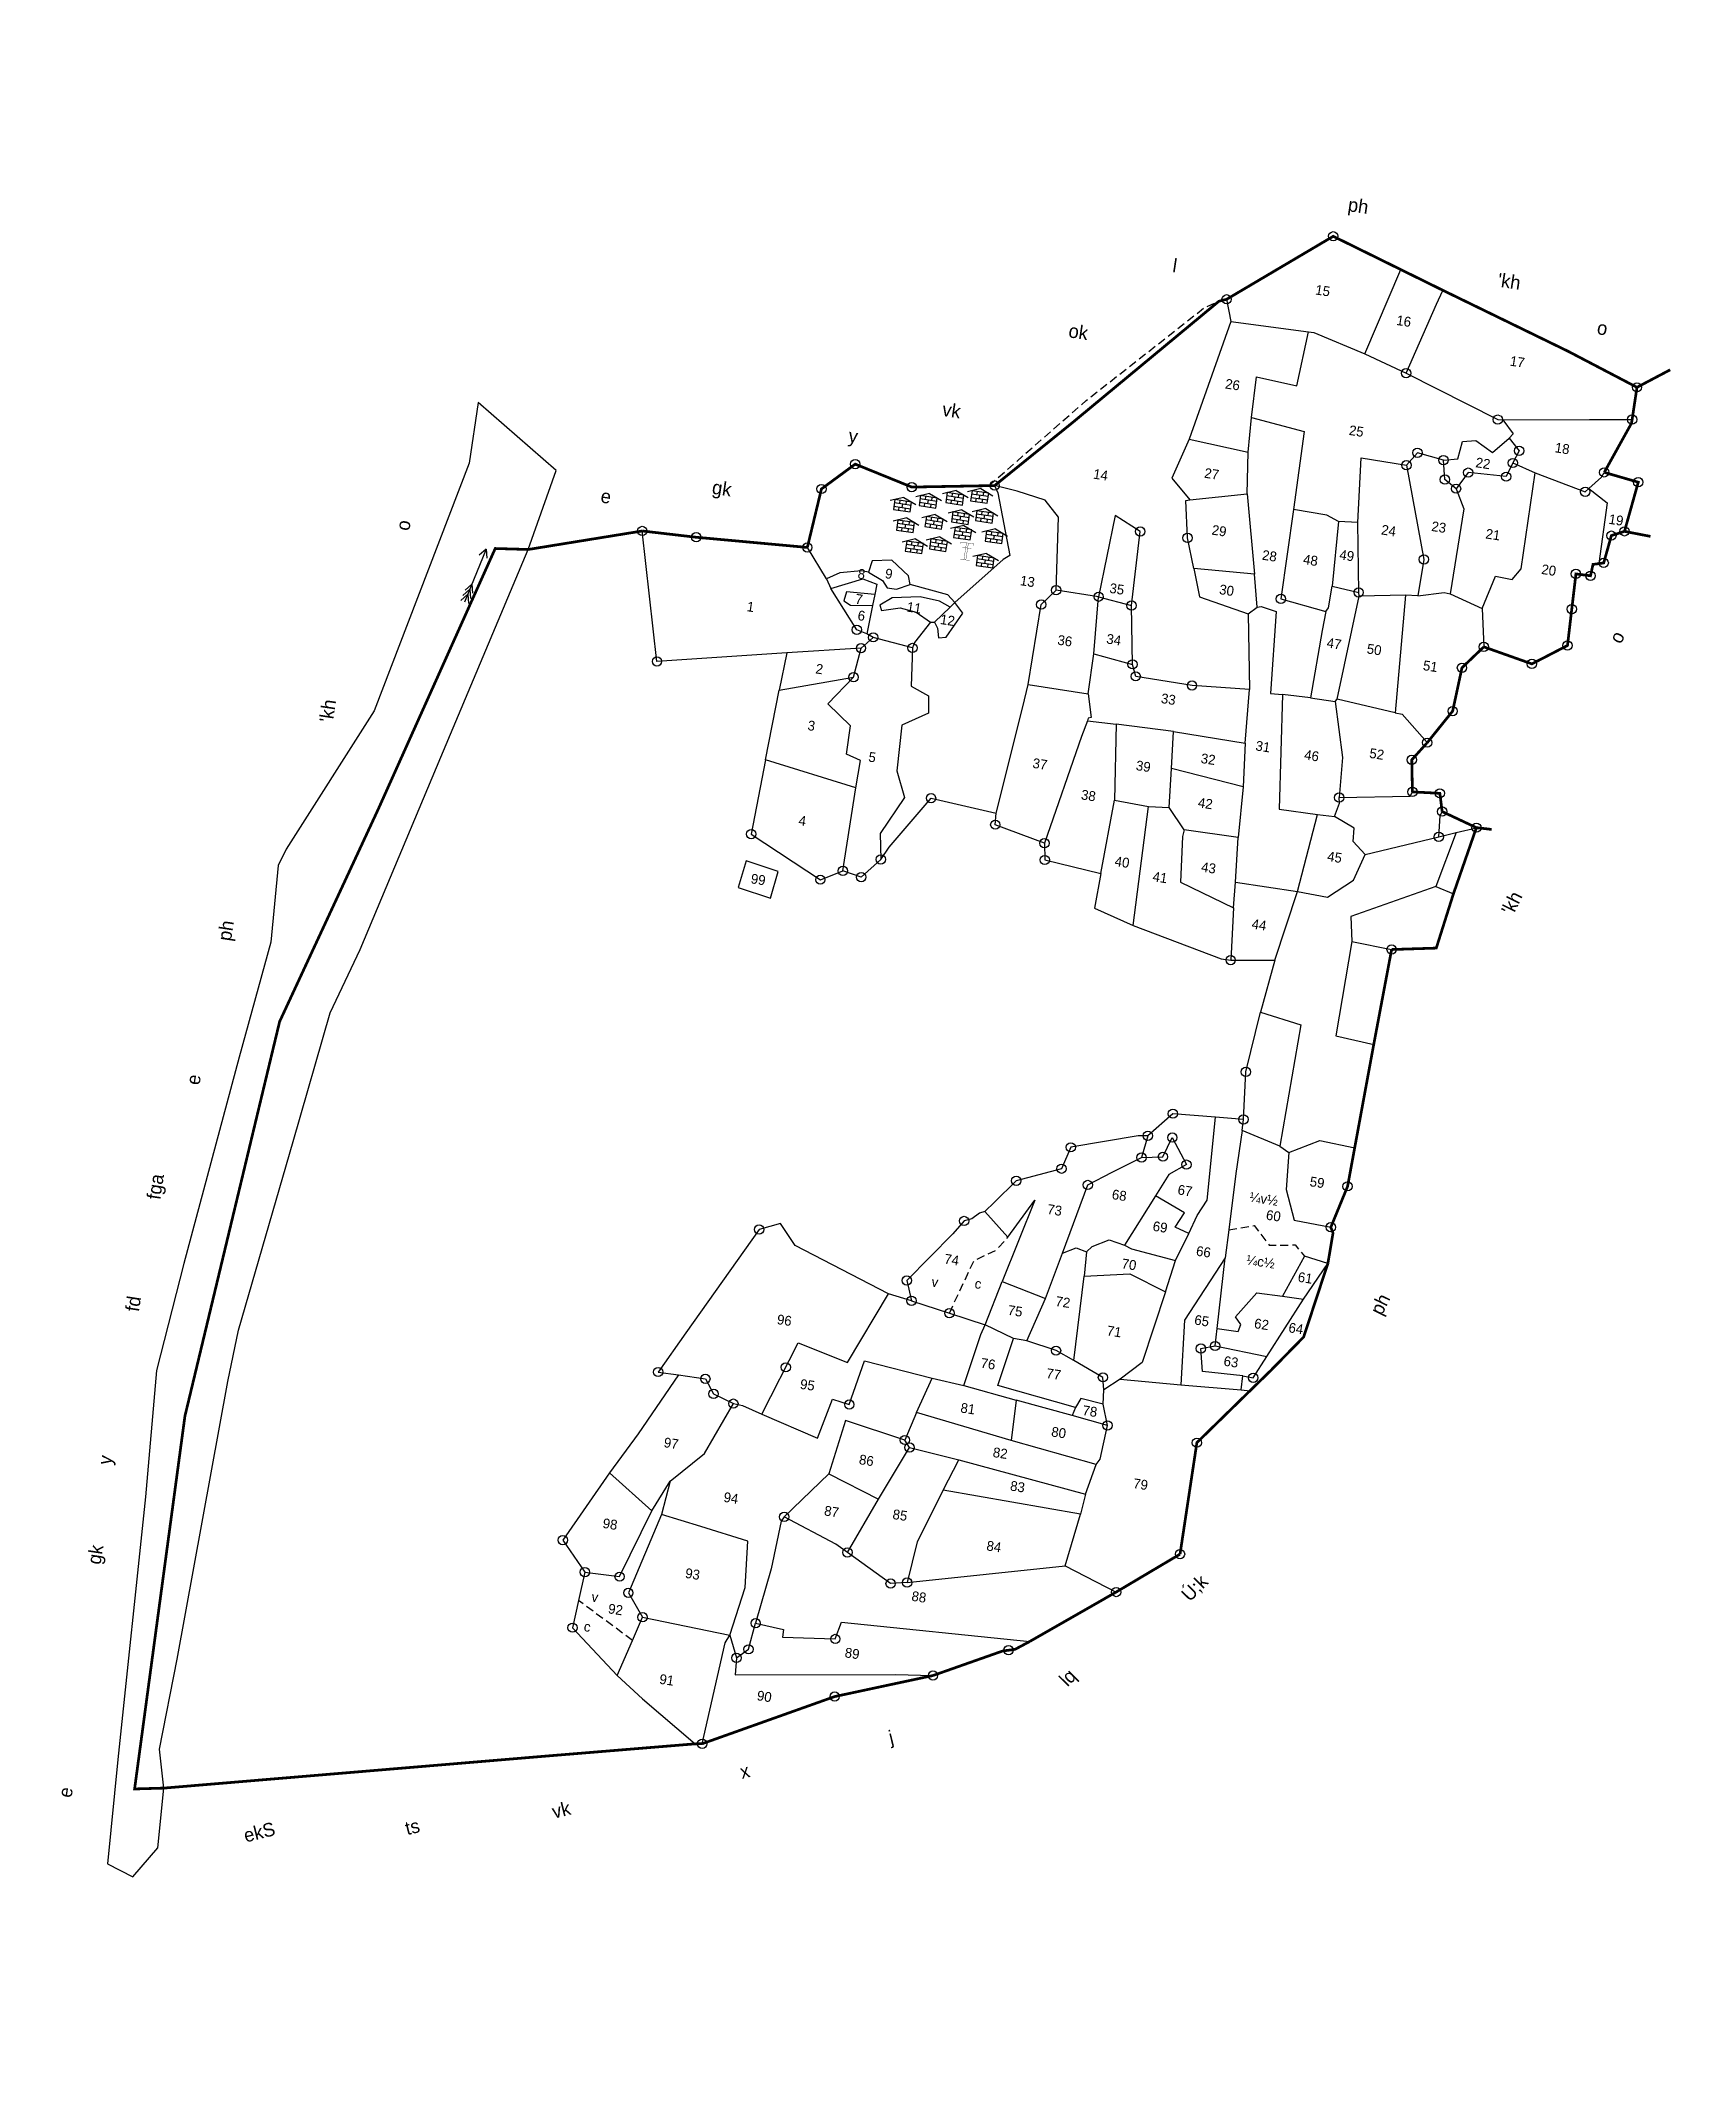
# Model space of a CAD drawing. Header units: metres. Extents: x 274831 to 276042, y 2073793 to 2075278.
import ezdxf
from ezdxf.enums import TextEntityAlignment as Align

# ---------------------------------------------------------------- set-up
doc = ezdxf.new("R2010")
doc.units = ezdxf.units.M
doc.header["$LTSCALE"] = 0.3
doc.header["$MEASUREMENT"] = 0
for name, pattern in [('DASHDOT', [1, 0.5, -0.25, 0, -0.25]), ('DASHED', [0.75, 0.5, -0.25]), ('DIVIDE', [1.25, 0.5, -0.25, 0, -0.25, 0, -0.25])]:
    doc.linetypes.add(name, pattern=pattern)
for name, color, linetype in [('LINE_FOOTPATH', 1, 'DASHED'), ('OFF', 1, 'Continuous'), ('POLY_PARCEL', 6, 'Continuous'), ('POLY_SUBPARCEL', 6, 'DASHED'), ('POLY_WATER', 4, 'Continuous'), ('SYM_ARROW', 1, 'Continuous'), ('SYM_BUILDING', 1, 'Continuous'), ('SYM_POLE', 1, 'Continuous'), ('SYM_STONE', 1, 'Continuous'), ('TEXT_MAPIN', 7, 'Continuous'), ('TEXT_MAPOUT', 7, 'Continuous'), ('TEXT_PARCEL', 7, 'Continuous'), ('V_BOUND_LINE', 7, 'Continuous'), ('V_BOUND_STREAM_LINE', 7, 'DASHDOT'), ('V_DIVIDE_LINE', 7, 'DIVIDE')]:
    doc.layers.add(name, color=color, linetype=linetype)
doc.styles.add('TEXT_MAP', font='', dxfattribs={"height": 1.8})
doc.styles.get('TEXT_MAP').set_extended_font_data('Kruti Dev 050')

# ---------------------------------------------------------------- blocks, each defined once
blk = doc.blocks.new('RIVERARROW')
for points in [[(0, 0), (3.52, 1.73)], [(0, 0), (24.26, 0)], [(0, 0), (3.52, -1.73)], [(16.05, 0), (19.57, 1.73)], [(16.05, 0), (19.57, -1.73)], [(18.43, 0), (21.95, 1.73)], [(18.43, 0), (21.95, -1.73)], [(20.74, 0), (24.26, 1.73)], [(20.74, 0), (24.26, -1.73)]]:
    blk.add_lwpolyline(points)
blk = doc.blocks.new('BUILDING')
for p, q in [((2.25, 2.7), (-2.25, 2.7)), ((-2.25, 2.7), (-2.25, 0)), ((2.25, 1.8), (-2.25, 1.8)), ((-2.25, 0.9), (2.25, 0.9)), ((-2.25, 0), (2.25, 0)), ((-0.9, 2.7), (-0.9, 1.8)), ((-0.9, 0.9), (-0.9, 0)), ((0, 0.9), (0, 1.8)), ((0.9, 1.8), (0.9, 2.7)), ((0.9, 0), (0.9, 0.9)), ((2.25, 0), (2.25, 2.7))]:
    blk.add_line(p, q)
for points in [[(0, 3.61), (-3.45, 2.21)], [(0, 3.61), (3.45, 2.21)]]:
    blk.add_lwpolyline(points)
blk = doc.blocks.new('EPOLE')
at = {"const_width": 0.08712}
for points in [[(1.9118, 4.38504), (1.9118, 4.91139), (-1.9118, 4.91139), (-1.9118, 4.38504)], [(-1.35399, 3.47754), (1.35399, 3.47754)], [(-1.35399, 0), (1.35399, 0)], [(-0.282535, 0), (-0.282535, 4.91139)], [(0.282535, 0), (0.282535, 4.91139)]]:
    blk.add_lwpolyline(points, dxfattribs=at)
blk = doc.blocks.new('STONE')
blk.add_circle((0, 0), 0.851)
blk = doc.blocks.new('ZC')
at = {"layer": 'LINE_FOOTPATH', "ltscale": 10, "flags": 128}
blk.add_lwpolyline([(293.79, 383.14), (309.08, 401.23), (327.9, 421.25), (330.4, 422.84)], dxfattribs=at)
at = {"layer": 'OFF'}
for points in [[(215.01, 374.06), (199.01, 384.21)], [(171.89, 109.41), (176.83, 107.74)]]:
    blk.add_lwpolyline(points, dxfattribs=at)
at = {"layer": 'POLY_PARCEL'}
for points in [[(358.25, 417.32), (362.5, 433.54)], [(366.26, 414.93), (369.86, 428.25), (370.68, 430.94)], [(331.74, 423.4), (333.11, 419.52)], [(333.11, 419.52), (328.78, 397.02)], [(333.11, 419.52), (347.47, 419.74)], [(339.47, 402.68), (339.28, 410.2), (346.8, 409.65), (347.47, 419.74)], [(347.47, 419.74), (348.46, 419.76), (358.25, 417.32)], [(358.25, 417.32), (366.26, 414.93)], [(366.26, 414.93), (384.14, 409.03), (385.06, 409.13)], [(385.06, 409.13), (400.77, 411.56), (408.47, 412.71)], [(375.41, 400.21), (377.98, 400.82), (378.35, 404.12), (380.73, 404.67), (384.1, 402.96), (386.73, 405.99)], [(385.06, 409.13), (387.34, 406.91), (386.73, 405.99)], [(386.73, 405.99), (388.87, 403.97), (388.07, 401.59)], [(339.47, 402.68), (349.43, 401.58), (349.58, 387.13)], [(339.83, 396.32), (339.47, 402.68)], [(402.5, 399.02), (404.52, 401.47), (404.87, 402.39)], [(361.63, 386.58), (360.47, 398.38), (368.84, 398.26)], [(375.41, 400.21), (370.49, 400.82), (368.84, 398.26)], [(368.84, 398.26), (374.59, 381.69), (374.47, 374.91)], [(378.47, 395.38), (376.21, 396.73), (375.41, 400.21)], [(388.07, 401.59), (387.22, 398.93), (380.25, 398.62), (378.47, 395.38)], [(386.48, 374.42), (388.01, 380.59), (391.13, 380.47), (392.47, 382.67), (392.35, 400.43)], [(388.07, 401.59), (392.35, 400.43)], [(392.35, 400.43), (401.95, 398.35), (402.5, 399.02)], [(402.5, 399.02), (406.23, 396.95), (406.36, 385.71)], [(328.78, 397.02), (326.68, 389.51), (330.59, 386.05), (330.59, 386.05)], [(328.78, 397.02), (339.83, 396.32)], [(340.8, 388.72), (339.83, 396.32)], [(378.47, 395.38), (380.43, 391.96), (380.31, 376.19)], [(330.59, 386.05), (340.8, 388.72)], [(340.8, 388.72), (344.29, 374.35)], [(358.08, 386.22), (355.83, 387.02), (349.58, 387.13)], [(349.58, 387.13), (349.77, 370.62), (358.23, 369.58)], [(294.82, 383.31), (295.61, 382.1), (299.46, 371.04), (298.39, 370.16), (290.8, 361.06)], [(308.81, 366.03), (307.22, 379.35), (304.35, 382.04), (299.03, 382.89), (294.82, 383.31)], [(329.84, 385.85), (330.59, 386.05)], [(333.16, 373.74), (331.2, 379.12), (329.84, 385.85)], [(361.63, 386.58), (358.08, 386.22)], [(358.08, 386.22), (358.69, 374.3)], [(363.68, 373.92), (361.63, 386.58)], [(324.7, 354.71), (322.9, 365.33), (322.45, 378.98), (317.44, 381.18), (316.7, 366.03)], [(374.47, 374.91), (379.18, 376.25), (380.31, 376.19)], [(380.31, 376.19), (386.48, 374.42)], [(344.29, 374.35), (333.16, 373.74)], [(333.16, 373.74), (334.99, 368.79), (344.23, 367.02)], [(345.69, 368.45), (344.29, 374.35)], [(358.64, 370.3), (358.69, 374.3)], [(358.69, 374.3), (363.68, 373.92)], [(362.68, 353.98), (363.84, 373.27)], [(363.84, 373.27), (363.68, 373.92)], [(372.21, 374.73), (363.84, 373.27)], [(374.47, 374.91), (372.21, 374.73)], [(372.21, 374.73), (373.57, 353.13)], [(386.48, 374.42), (387.83, 367.49)], [(344.23, 367.02), (345.69, 368.45)], [(345.69, 368.45), (346.42, 368.71)], [(346.42, 368.71), (349.25, 368.2), (350.47, 353.23), (352.7, 353.34)], [(358.23, 369.58), (358.08, 366.05), (357.83, 353.52)], [(358.23, 369.58), (358.64, 370.3)], [(261.74, 347.35), (238.48, 342.22), (232.24, 365.44)], [(266.9, 361.79), (262.59, 366.98)], [(282.24, 363.07), (281.69, 364.6), (278.27, 366.99), (274.72, 366.31), (274.36, 364.17)], [(306.34, 348.23), (306.52, 363.03), (308.81, 366.03)], [(316.7, 366.03), (308.81, 366.03)], [(317.37, 355.52), (316.7, 366.03)], [(316.7, 366.03), (322.9, 365.33)], [(344.23, 367.02), (346.56, 353.35)], [(274.36, 364.17), (273.01, 364.24), (269.16, 363.26), (266.9, 361.79)], [(266.9, 361.79), (267.94, 360.2)], [(267.94, 360.2), (273.5, 362.83), (276.19, 362.22), (276.09, 360.33)], [(274.36, 364.17), (277.11, 363.07), (278.15, 361.85), (279.86, 361.85), (282.24, 363.07)], [(290.08, 360.09), (287.99, 360.87), (284.38, 361.12), (279.31, 360.14), (277.29, 358.49), (277.72, 357.57), (281.08, 358.61), (284.08, 358.25), (286.95, 356.84)], [(290.8, 361.06), (289.34, 362.22), (282.24, 363.07)], [(287.69, 356.9), (288.36, 355.92), (288.79, 354.21), (290.19, 354.52), (292.52, 359.35), (290.8, 361.06)], [(290.8, 361.06), (290.08, 360.09)], [(275.73, 352.96), (273.81, 353.42), (267.94, 360.2)], [(276.09, 360.33), (270.87, 360.02), (270.63, 358.31), (271.97, 357.7), (275.98, 358.24)], [(275.98, 358.24), (275.73, 352.96)], [(276.09, 360.33), (275.98, 358.24)], [(290.08, 360.09), (287.69, 356.9)], [(286.95, 356.84), (284.63, 352.69), (284.38, 351.65)], [(286.95, 356.84), (287.69, 356.9)], [(317.37, 355.52), (324.7, 354.71)], [(317.47, 348.18), (317.37, 355.52)], [(346.56, 353.35), (336.04, 352.5), (325.59, 352.62), (324.7, 354.71)], [(357.83, 353.52), (352.7, 353.34)], [(357.83, 353.52), (362.42, 353.52)], [(362.42, 353.52), (362.68, 353.98)], [(362.42, 353.52), (365.29, 343.56), (365.78, 336.23)], [(373.57, 353.13), (362.68, 353.98)], [(275.07, 350.2), (261.74, 347.35)], [(274.52, 344.73), (275.07, 350.2)], [(276.99, 352.5), (275.07, 350.2)], [(276.99, 352.5), (275.73, 352.96)], [(284.38, 351.65), (276.99, 352.5)], [(284.38, 351.65), (285.18, 344.7), (288.6, 343.42), (289.09, 340.3), (284.56, 337.37), (284.93, 328.94), (287.01, 324.35), (283.58, 317.18), (284.43, 312.48)], [(347.23, 343.49), (346.56, 353.35)], [(352.7, 353.34), (355.2, 332.5), (362.31, 332.56)], [(373.57, 353.13), (374.89, 353.04), (380.21, 348.59)], [(261.74, 347.35), (261.37, 340.33)], [(304.09, 324.03), (305.98, 344.01), (306.34, 348.23)], [(306.34, 348.23), (317.47, 348.18)], [(317.47, 348.18), (318.64, 343.96), (318.13, 343.72)], [(261.37, 340.33), (274.52, 344.73)], [(277.95, 324.76), (278.08, 329.85), (275.33, 330.58), (275.27, 335.84), (270.56, 339.2), (274.52, 344.73)], [(318.06, 343.23), (317.42, 340.24), (313.63, 319.89)], [(318.13, 343.72), (318.06, 343.23)], [(318.06, 343.23), (323.38, 343.44)], [(333.94, 343.66), (323.38, 343.44)], [(323.38, 343.44), (325.16, 329.62)], [(333.94, 343.66), (347.23, 343.49)], [(334.59, 336.88), (333.94, 343.66)], [(347.23, 343.49), (348.09, 335.55)], [(260.83, 327.39), (261.37, 340.33)], [(365.78, 336.23), (378.56, 338.43), (378.87, 339.27)], [(348.09, 335.55), (334.59, 336.88)], [(335.25, 329.8), (334.59, 336.88)], [(348.09, 335.55), (348.58, 326.24)], [(365.41, 332.68), (365.96, 335.25), (365.78, 336.23)], [(384.87, 331.85), (384.57, 335.7), (384.8, 336.52)], [(360.81, 318.11), (362.31, 332.56)], [(362.31, 332.56), (365.41, 332.68)], [(372.02, 326.63), (369.5, 328.66), (369.31, 331.13), (365.41, 332.68)], [(372.02, 326.63), (384.87, 331.85)], [(384.87, 331.85), (387.9, 333.09)], [(387.9, 333.09), (385.73, 322.75)], [(387.9, 333.09), (391.44, 334.54)], [(260.83, 327.39), (260.28, 313.52), (274.04, 307.16), (277.89, 309.36)], [(277.95, 324.76), (260.83, 327.39)], [(324.66, 315.95), (325.16, 329.62)], [(325.16, 329.62), (331.45, 329.38)], [(331.45, 329.38), (335.25, 329.8)], [(331.93, 307.45), (331.45, 329.38)], [(338.55, 326.12), (335.25, 329.8)], [(277.89, 309.36), (277.95, 324.76)], [(284.43, 312.48), (285.62, 314.92), (291.86, 324.95), (304.09, 324.03)], [(313.63, 319.89), (304.22, 321.91), (304.09, 324.03)], [(338.55, 326.12), (338.43, 324.89), (339.35, 316.6), (349.66, 313.39)], [(348.58, 326.24), (338.55, 326.12)], [(349.29, 318.1), (348.58, 326.24)], [(360.81, 318.11), (366.37, 317.86), (370.65, 321.65), (372.02, 326.63)], [(385.73, 322.75), (371.11, 314.98), (371.97, 310.52)], [(385.73, 322.75), (389.09, 321.93)], [(313.63, 319.89), (314.14, 316.87), (324.66, 315.95)], [(349.29, 318.1), (360.81, 318.11)], [(349.66, 313.39), (349.29, 318.1)], [(358.57, 305.05), (360.81, 318.11)], [(284.43, 312.48), (281.38, 308.75), (277.89, 309.36)], [(324.66, 315.95), (324.47, 309.53), (331.93, 307.45)], [(349.66, 313.39), (350.56, 303.83)], [(371.97, 310.52), (371.66, 293.01), (378.78, 292.48)], [(371.97, 310.52), (379.42, 310.15)], [(331.93, 307.45), (348.81, 303.79), (350.56, 303.83)], [(350.56, 303.83), (358.57, 305.05)], [(358.57, 305.05), (357.41, 295.21)], [(357.23, 275.32), (356.37, 284), (357.41, 295.21)], [(357.41, 295.21), (365.05, 294.05), (364.56, 271.47)], [(357.23, 275.32), (352.11, 274.97)], [(357.29, 273.3), (357.23, 275.32)], [(352.11, 274.97), (344.3, 274.43), (340.36, 269.75)], [(350.47, 253.16), (351.51, 256.65), (352.86, 259.7), (352.11, 274.97)], [(357.29, 273.3), (357.34, 265.32), (357.58, 254.94)], [(364.56, 271.47), (357.29, 273.3)], [(366.34, 270.58), (371.66, 273.58), (378.16, 273.24)], [(340.36, 269.75), (338.61, 269.48), (326.73, 265.54), (325.65, 261.42), (317.76, 257.99), (314.39, 253.51), (312.92, 251.56)], [(339.82, 265.62), (343.68, 266.37), (344.85, 270.09), (348.14, 265.57), (345.21, 263.31), (343.39, 259.1)], [(340.36, 269.75), (339.82, 265.62)], [(364.56, 271.47), (366.34, 270.58)], [(366.34, 270.58), (366.88, 263.79), (369.2, 258.48), (376.01, 258.18)], [(328.11, 246.15), (330.83, 259.19), (334.87, 262.19), (339.82, 265.62)], [(343.39, 259.1), (339.16, 249.32)], [(350.47, 253.16), (347.84, 253.96), (349.09, 256.8), (343.39, 259.1)], [(317.81, 247.52), (321.66, 254.98), (317.99, 239.39)], [(348.82, 247.91), (350.47, 253.16)], [(357.58, 254.94), (357.71, 249.74)], [(312.92, 251.56), (311.98, 251.11), (310.76, 249.89), (309.42, 249.28), (307.76, 246.65), (300.67, 236.93), (302.08, 233.39)], [(312.92, 251.56), (317.81, 247.52)], [(332.42, 247.03), (333.34, 248.19), (336.2, 249.84), (339.16, 249.32)], [(339.16, 249.32), (340.53, 248.82)], [(357.71, 249.74), (352.08, 237.36), (353.18, 225.56)], [(358.19, 236.75), (357.71, 249.74)], [(372.01, 252.21), (369.14, 244.39)], [(376.47, 251.56), (372.01, 252.21)], [(373.05, 244.39), (376.47, 251.56)], [(326.31, 237.5), (328.11, 246.15)], [(328.11, 246.15), (330.47, 247.46), (332.42, 247.03)], [(332.42, 247.03), (332.69, 242.6)], [(340.53, 248.82), (348.82, 247.91)], [(347.86, 241.94), (348.82, 247.91)], [(297.71, 233.99), (279.49, 240.22), (276.25, 243.77), (272.52, 242.12), (262.06, 221.4), (258.14, 213.55), (261.91, 213.58)], [(332.69, 242.6), (340.87, 244.23), (347.86, 241.94)], [(333.1, 227.02), (332.69, 242.6)], [(347.86, 241.94), (345.52, 228.49), (342.03, 224.88)], [(358.19, 236.75), (362.1, 236.79), (362.37, 238.1), (361.23, 239.35), (364.43, 244.26), (369.14, 244.39)], [(367.95, 232.99), (373.05, 244.39)], [(369.14, 244.39), (373.05, 244.39)], [(316.1, 231.06), (317.99, 239.39)], [(317.99, 239.39), (326.31, 237.5)], [(324.05, 229.28), (326.31, 237.5)], [(358.31, 233.51), (358.19, 236.75)], [(278.07, 208.78), (282.72, 222.66), (292.19, 220.46), (297.71, 233.99)], [(302.08, 233.39), (297.71, 233.99)], [(302.08, 233.39), (309.29, 232.19)], [(309.29, 232.19), (316.1, 231.06)], [(313.86, 219.47), (315.53, 229.19), (316.1, 231.06)], [(321.61, 229.35), (316.1, 231.06)], [(364.12, 228.86), (356.72, 228.55), (355.81, 232.65), (358.31, 233.51)], [(358.31, 233.51), (367.95, 232.99)], [(364.12, 228.86), (366.08, 228.8), (367.95, 232.99)], [(334.69, 218.56), (320.01, 220.39), (321.61, 229.35)], [(324.05, 229.28), (321.61, 229.35)], [(333.1, 227.02), (329.62, 228.31), (324.05, 229.28)], [(339.34, 222.5), (338.85, 224.76), (333.1, 227.02)], [(364.24, 226.26), (364.12, 228.86)], [(342.03, 224.88), (339.34, 222.5)], [(342.03, 224.88), (353.18, 225.56)], [(353.18, 225.56), (364.24, 226.26)], [(364.24, 226.26), (365.86, 226.37)], [(278.07, 208.78), (288.83, 205.91), (290.48, 213.43), (293.66, 212.88), (295.19, 221.19), (307.92, 219.94)], [(306.05, 213.3), (307.92, 219.94)], [(307.92, 219.94), (313.86, 219.47)], [(339.64, 219.9), (335.42, 220.33), (334.69, 218.56)], [(339.64, 219.9), (339.34, 222.5)], [(340.99, 216.17), (339.64, 219.9)], [(313.86, 219.47), (323.78, 218.25)], [(334.3, 216.98), (323.78, 218.25)], [(323.78, 218.25), (323.96, 210.8)], [(334.69, 218.56), (334.3, 216.98)], [(340.99, 216.17), (334.3, 216.98)], [(340.01, 208.78), (340.56, 209.88), (340.99, 216.17)], [(261.91, 213.58), (256.22, 201.79), (252.07, 193.97)], [(261.91, 213.58), (266.88, 213.61), (268.78, 211.11), (272.63, 209.88)], [(306.05, 213.3), (304.7, 207.99)], [(323.96, 210.8), (306.05, 213.3)], [(263.32, 194.09), (268.76, 200.08), (272.63, 209.88)], [(272.63, 209.88), (274.34, 209.82), (278.07, 208.78)], [(304.7, 207.99), (293.39, 209.88), (291.83, 199.79)], [(340.01, 208.78), (323.96, 210.8)], [(338.91, 203.1), (340.01, 208.78)], [(301.52, 196.56), (305.74, 206.76)], [(305.74, 206.76), (304.7, 207.99)], [(305.74, 206.76), (314.98, 205.85)], [(312.98, 199.92), (314.98, 205.85)], [(314.98, 205.85), (338.91, 203.1)], [(338.91, 203.1), (338.54, 199.37)], [(284.95, 190.76), (291.83, 199.79)], [(291.83, 199.79), (301.52, 196.56)], [(312.98, 199.92), (309.68, 189.87), (309, 182.23)], [(338.54, 199.37), (312.98, 199.92)], [(337.19, 189.62), (338.54, 199.37)], [(252.07, 193.97), (245.46, 180.5), (250.35, 175.31)], [(252.07, 193.97), (260.81, 188.23)], [(260.81, 188.23), (263.32, 194.09)], [(263.32, 194.09), (262.64, 187.83)], [(297.36, 186.06), (301.52, 196.56)], [(284.95, 190.76), (284.52, 189.91), (284.03, 180.99), (282.68, 170.72)], [(297.36, 186.06), (295.04, 187.22), (284.95, 190.76)], [(250.35, 175.31), (256.77, 175.43), (260.81, 188.23)], [(262.64, 187.83), (258.79, 172.74), (262.03, 168.71)], [(278.3, 167.85), (279.83, 176.9), (279.03, 185.39), (270.1, 186.73), (262.64, 187.83)], [(309, 182.23), (306.04, 181.6), (297.36, 186.06)], [(309, 182.23), (337.19, 189.62)], [(337.19, 189.62), (347.13, 186.24)], [(250.35, 175.31), (249.99, 169.97)], [(282.68, 170.72), (287.91, 170.35), (287.91, 168.95), (297.54, 170.05), (298.22, 173.29), (332.83, 174.92)], [(249.99, 169.97), (249.63, 164.9), (259.04, 157.44)], [(260.85, 164.23), (262.03, 168.71)], [(262.03, 168.71), (278.3, 167.85)], [(276.3, 147.43), (277.71, 166.35), (278.3, 167.85)], [(278.3, 167.85), (280.15, 163.91)], [(280.15, 163.91), (282.11, 165.8), (282.68, 170.72)], [(259.04, 157.44), (260.85, 164.23)], [(280.15, 163.91), (280.4, 160.79), (309.46, 165.25), (316.23, 166.1)], [(259.04, 157.44), (264.25, 153.94), (275.03, 147.22)]]:
    blk.add_lwpolyline(points, dxfattribs=at)
blk.add_lwpolyline([(260.09, 308.54), (259.35, 303.46), (265.53, 302.42), (266.2, 307.5)], close=True, dxfattribs=at)
at = {"layer": 'POLY_SUBPARCEL', "ltscale": 10, "flags": 128}
for points in [[(357.58, 254.94), (362.09, 256.39), (365.33, 253.26), (370.05, 254), (372.01, 252.21)], [(309.29, 232.19), (312.29, 242.37), (315.96, 244.82), (317.81, 247.52)], [(260.85, 164.23), (249.99, 169.97)]]:
    blk.add_lwpolyline(points, dxfattribs=at)
at = {"layer": 'POLY_WATER'}
for points in [[(199.01, 384.21), (199.01, 372.95), (192.33, 342.52), (188.61, 325.54), (176.48, 298.09), (175.46, 294.91), (176.25, 280.82), (173.64, 259.11), (169.28, 220.2), (167.24, 200.1), (168.69, 176.89), (170.87, 128.56), (171.89, 109.41)], [(212.1, 358.97), (215.01, 374.06)], [(180.02, 124.66), (178.13, 131.56), (178.86, 148.38), (180.46, 200.06), (180.97, 209.64), (185.7, 245.29), (188.9, 269.62), (192.62, 281.93), (201.92, 318.97), (212.1, 358.97)], [(176.83, 107.74), (180.53, 113.69), (180.02, 124.66)]]:
    blk.add_lwpolyline(points, dxfattribs=at)
at = {"layer": 'V_BOUND_LINE', "ltscale": 10, "const_width": 0.5, "flags": 128}
for points in [[(362.5, 433.54), (349.32, 437.73), (331.74, 423.4)], [(370.68, 430.94), (362.5, 433.54)], [(408.47, 412.71), (408.47, 418.69), (395.04, 423.32), (370.68, 430.94)], [(331.74, 423.4), (330.4, 422.84), (307.13, 396.77), (294.82, 383.31)], [(404.87, 402.39), (408.47, 412.06), (408.47, 412.71)], [(406.36, 385.71), (407.25, 385.98), (407.89, 391.13), (410.15, 392.26), (411.3, 401.54), (404.87, 402.39)], [(294.82, 383.31), (279.85, 380.77), (268.98, 383.38), (263.54, 377.95), (262.59, 366.98)], [(387.83, 367.49), (397.01, 365.72), (402.95, 370.03), (402.52, 383.22), (405.21, 383.29), (405.35, 385.41), (406.36, 385.71)], [(232.24, 365.44), (212.1, 358.97)], [(262.59, 366.98), (242.18, 365.78), (232.24, 365.44)], [(380.21, 348.59), (383.95, 355.01), (384.45, 363.11), (387.83, 367.49)], [(378.87, 339.27), (377.88, 345.06), (380.21, 348.59)], [(384.8, 336.52), (383.88, 339.76), (378.87, 339.27)], [(391.44, 334.54), (384.8, 336.52)], [(389.09, 321.93), (391.44, 334.54)], [(379.42, 310.15), (387.47, 311.63), (389.09, 321.93)], [(378.78, 292.48), (379.42, 310.15)], [(378.16, 273.24), (378.78, 292.48)], [(376.01, 258.18), (377.93, 266.05), (378.16, 273.24)], [(376.47, 251.56), (376.57, 257.19), (376.01, 258.18)], [(365.86, 226.37), (369.02, 230.54), (374.1, 237.57), (376.47, 251.56)], [(357.65, 194.85), (357.65, 215.5), (365.86, 226.37)], [(347.13, 186.24), (357.65, 194.85)], [(332.83, 174.92), (347.13, 186.24)], [(316.23, 166.1), (328.17, 172.45), (330.36, 173.08), (332.83, 174.92)], [(276.3, 147.43), (299, 159.6), (316.23, 166.1)], [(180.02, 124.66), (248.7, 141), (275.03, 147.22)], [(275.03, 147.22), (276.3, 147.43)]]:
    blk.add_lwpolyline(points, dxfattribs=at)
at = {"layer": 'V_BOUND_STREAM_LINE', "ltscale": 10, "const_width": 0.5, "flags": 128}
blk.add_lwpolyline([(212.1, 358.97), (206.09, 358.24), (192.04, 307.83), (179.99, 266.65), (173.64, 192.62), (174.73, 123.7), (180.02, 124.66)], dxfattribs=at)
at = {"layer": 'V_DIVIDE_LINE', "ltscale": 10, "const_width": 0.5, "flags": 128}
for points in [[(408.47, 418.69), (414, 422.77)], [(410.15, 392.26), (415, 392.06)], [(391.44, 334.54), (394.25, 334.64)]]:
    blk.add_lwpolyline(points, dxfattribs=at)
at = {"layer": 'SYM_ARROW', "xscale": 0.4320435038316016, "yscale": 0.4320435038316016, "zscale": 0.4320435038316016, "rotation": 256.4228293605438}
blk.add_blockref('RIVERARROW', (204.47, 357.9), dxfattribs=at)
at = {"layer": 'SYM_BUILDING', "xscale": 0.6847904669690321, "yscale": 0.6847904669690321, "zscale": 0.6847904669690321}
for p in [(283.22, 377.62), (287.97, 378.88), (292.43, 379.92), (278.69, 376.21), (284.85, 373.98), (289.53, 375.54), (293.84, 376.43), (279.8, 372.57), (286.27, 370.04), (290.35, 372.79), (296.15, 373.01), (281.96, 369), (295.18, 368.33)]:
    blk.add_blockref('BUILDING', p, dxfattribs=at)
at = {"layer": 'SYM_POLE', "xscale": 0.6344674152900611, "yscale": 0.6344674152900611, "zscale": 0.6344674152900611}
blk.add_blockref('EPOLE', (291.46, 369.05), dxfattribs=at)
at = {"layer": 'SYM_STONE'}
for p in [(349.32, 437.73), (331.74, 423.4), (408.47, 418.69), (366.26, 414.93), (408.47, 412.71), (384.14, 409.03), (388.07, 401.59), (388.87, 403.97), (404.87, 402.39), (411.3, 401.54), (368.84, 398.26), (370.49, 400.82), (375.41, 400.21), (380.25, 398.62), (387.22, 398.93), (401.95, 398.35), (376.21, 396.73), (378.47, 395.38), (407.89, 391.13), (410.15, 392.26), (268.98, 383.38), (294.82, 383.31), (402.52, 383.22), (405.21, 383.29), (407.25, 385.98), (279.85, 380.77), (322.45, 378.98), (331.2, 379.12), (374.59, 381.69), (263.54, 377.95), (402.73, 376.74), (363.68, 373.92), (349.77, 370.62), (387.83, 367.49), (402.95, 370.03), (232.24, 365.44), (242.18, 365.78), (262.59, 366.98), (308.81, 366.03), (316.7, 366.03), (322.9, 365.33), (397.01, 365.72), (306.52, 363.03), (384.45, 363.11), (273.81, 353.42), (324.7, 354.71), (325.59, 352.62), (383.95, 355.01), (275.07, 350.2), (276.99, 352.5), (284.38, 351.65), (336.04, 352.5), (380.21, 348.59), (238.48, 342.22), (274.52, 344.73), (377.88, 345.06), (378.87, 339.27), (383.88, 339.76), (365.78, 336.23), (384.8, 336.52), (391.44, 334.54), (384.87, 331.85), (291.86, 324.95), (304.22, 321.91), (313.63, 319.89), (314.14, 316.87), (260.28, 313.52), (284.43, 312.48), (277.89, 309.36), (281.38, 308.75), (379.42, 310.15), (274.04, 307.16), (350.56, 303.83), (356.37, 284), (344.3, 274.43), (357.23, 275.32), (340.36, 269.75), (344.85, 270.09), (326.73, 265.54), (339.82, 265.62), (343.68, 266.37), (348.14, 265.57), (377.93, 266.05), (325.65, 261.42), (317.76, 257.99), (330.83, 259.19), (376.01, 258.18), (309.42, 249.28), (272.52, 242.12), (300.67, 236.93), (358.31, 233.51), (302.08, 233.39), (309.29, 232.19), (355.81, 232.65), (329.62, 228.31), (366.08, 228.8), (338.85, 224.76), (281.12, 217.89), (340.99, 216.17), (357.65, 215.5), (258.14, 213.55), (266.88, 213.61), (293.66, 212.88), (268.78, 211.11), (272.63, 209.88), (304.7, 207.99), (305.74, 206.76), (357.65, 194.85), (284.95, 190.76), (297.36, 186.06), (347.13, 186.24), (306.04, 181.6), (309, 182.23), (245.46, 180.5), (250.35, 175.31), (256.77, 175.43), (258.79, 172.74), (282.68, 170.72), (329.22, 172.76), (262.03, 168.71), (297.54, 170.05), (249.63, 164.9), (280.15, 163.91), (282.11, 165.8), (316.23, 166.1), (299, 159.6), (276.3, 147.43)]:
    blk.add_blockref('STONE', p, dxfattribs=at)
at = {"layer": 'TEXT_MAPIN', "style": 'TEXT_MAP'}
for s, p in [('¼v½', (360.5, 260.59)), ('¼c½', (361.64, 249.13)), ('c', (313.08, 237.39)), ('v', (305.21, 236.53)), ('v', (252.25, 170.17)), ('c', (251.68, 164.59))]:
    blk.add_text(s, height=1.8, dxfattribs=at).set_placement(p)
at = {"layer": 'TEXT_MAPOUT', "style": 'TEXT_MAP'}
for s, p in [('ph', (351.17, 442.69)), ("'kh", (380.35, 433.13)), ('l', (321.08, 426.85)), ('o', (399.65, 427.23)), ('ok', (304.02, 412.19)), ('vk', (283.29, 394.5)), ('y', (267.02, 387.16)), ('gk', (243.74, 374.09)), ('e', (223.8, 369.47))]:
    blk.add_text(s, height=2.5, dxfattribs=at).set_placement(p)
for s, rotation, p in [('o', 72.2468, (412.59, 371.62)), ('o', 90, (190.05, 359)), ("'kh", 90, (181.44, 322.18)), ("'kh", 72.2468, (400.47, 319.5)), ('ph', 90, (168.99, 279.8)), ('e', 90, (167.23, 252.87)), ('ph', 72.2468, (387.68, 243.44)), ('fga', 90, (163.25, 231.03)), ('fd', 90, (162.45, 210.15)), ('Ú;k', 53.8278, (360.73, 186.37)), ('y', 90, (161.64, 181.65)), ('lq', 53.8278, (340.91, 167.63)), ('gk', 90, (162.44, 163.32)), ('j', 22.6094, (310.45, 152.49)), ('x', 22.6094, (284.46, 142.13)), ('vk', 22.6094, (251.51, 129.79)), ('ts', 22.6094, (225.36, 122.78)), ('e', 90, (163.56, 120.28)), ('ekS', 22.6094, (196.33, 117.04))]:
    blk.add_text(s, height=2.5, rotation=rotation, dxfattribs=at).set_placement(p)
at = {"layer": 'TEXT_PARCEL', "style": 'TEXT_MAP'}
for s, p in [('15', (348.91, 427.59)), ('16', (364.43, 424.3)), ('17', (386.11, 420.04)), ('26', (335.16, 408.11)), ('18', (396.61, 405.58)), ('25', (358.85, 403.09)), ('22', (382.67, 400.72)), ('19', (408.32, 394.1)), ('27', (333.82, 391.39)), ('14', (313.73, 388.17)), ('24', (367.42, 385.96)), ('23', (376.41, 387.95)), ('21', (386.42, 388.09)), ('20', (397.5, 383.18)), ('29', (336.72, 381.28)), ('49', (360.52, 380.29)), ('28', (346.53, 378.11)), ('48', (354.08, 378.45)), ('35', (319.8, 367.93)), ('30', (339.71, 370.71)), ('8', (273.13, 363.66)), ('9', (278.08, 364.44)), ('13', (303.39, 366.87)), ('47', (360.64, 363.98)), ('50', (368.06, 364)), ('51', (378.69, 362.51)), ('7', (273.37, 359.02)), ('11', (283.58, 358.99)), ('12', (289.98, 357.66)), ('36', (311.8, 357.13)), ('34', (320.63, 358.67)), ('1', (253.94, 354.68)), ('6', (274.26, 356.11)), ('33', (332.14, 349.38)), ('2', (268.1, 345.31)), ('52', (371.39, 345.16)), ('31', (350.57, 343.39)), ('46', (359.63, 343.08)), ('32', (340.99, 339.61)), ('3', (268.21, 334.81)), ('37', (310.66, 334.13)), ('39', (329.44, 336.54)), ('5', (280.09, 330.76)), ('42', (341.69, 331.53)), ('38', (320.3, 329.75)), ('45', (366.58, 325.32)), ('43', (344.04, 319.95)), ('4', (269.18, 317.34)), ('40', (328.22, 318.61)), ('41', (335.51, 316.88)), ('44', (354.75, 311.01)), ('99', (262.79, 305.5)), ('59', (372.31, 265.94)), ('67', (348.61, 260.84)), ('68', (336.83, 258.19)), ('60', (365.31, 258.7)), ('73', (325.53, 253.75)), ('69', (345.1, 253.56)), ('66', (353.63, 250.26)), ('61', (372.77, 248.32)), ('70', (340.49, 245.93)), ('74', (308.24, 241.93)), ('72', (329.54, 237.31)), ('65', (355.2, 237.73)), ('62', (366.13, 238.72)), ('64', (372.47, 238.91)), ('75', (321.15, 234.37)), ('71', (339.64, 233.37)), ('63', (361.63, 231.08)), ('96', (279.59, 226.39)), ('76', (317.68, 224.06)), ('77', (329.84, 223.99)), ('95', (285.54, 215.31)), ('81', (315.25, 215.4)), ('78', (337.42, 218.27)), ('80', (332.35, 213.55)), ('82', (322.33, 208.23)), ('79', (348.6, 206.43)), ('97', (262.46, 201)), ('86', (298.29, 203.26)), ('83', (326.38, 202.63)), ('94', (274.79, 192.73)), ('87', (293.38, 193.03)), ('85', (305.87, 194.26)), ('84', (323.74, 191.13)), ('98', (253.61, 184.7)), ('93', (269.92, 177.91)), ('88', (311.54, 179.96)), ('92', (256.93, 169.38)), ('89', (300.99, 167.9)), ('91', (268.14, 158.03)), ('90', (286.26, 157.71))]:
    blk.add_text(s, height=1.8, dxfattribs=at).set_placement(p, align=Align.MIDDLE)

msp = doc.modelspace()

# ---------------------------------------------------------------- block references
at = {"xscale": 3.992857791761348, "yscale": 3.992857791761348, "zscale": 3.992857791761348, "rotation": 351.404765237033}
msp.add_blockref('ZC', (274136.5, 2073615), dxfattribs=at)

doc.saveas('drawing.dxf')
